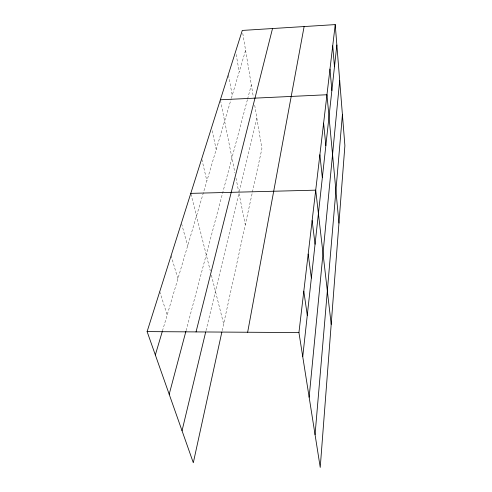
<?xml version="1.0" encoding="UTF-8"?>
<svg xmlns="http://www.w3.org/2000/svg" width="492" height="492" viewBox="0 0 492 492"><rect width="100%" height="100%" fill="white"/><g stroke="black" fill="none" stroke-linecap="round" stroke-linejoin="round"><path stroke-width="0.37" stroke-dasharray="2.46 1.84" d="M222.181 330.581L252.267 192.821M252.427 192.077L261.922 148.609L254.604 104.605M206.019 330.593L238.958 193.067L245.28 224.801M239.309 191.603L256.873 118.246M186.074 330.679L247.396 99.735M247.593 98.99L251.332 84.895M162.446 330.95L231.16 98.997M231.381 98.259L245.582 50.319M159.734 291.645L167.188 314.948M171.111 255.643L177.901 278.798M181.616 223.774L187.624 245.969M190.976 194.1L210.287 270.815M211.388 275.2L223.645 323.877M201.905 159.476L206.88 180.976M212.181 130.718L216.197 149.506M220.514 100.503L234.93 172.864M235.975 178.098L238.657 191.566M228.503 75.215L232.255 95.313M236.166 54.471L239.217 71.82M242.771 33.376L253.349 97.022"/><path stroke-width="0.74" d="M315.058 434.639L342.414 114.611M309.142 397.204L339.689 80.467M302.746 356.694L336.854 45.012M335.224 24.6L344.892 145.657L320.231 467.4L298.933 332.567L335.224 24.6L242.279 30.43L147.108 331.602L193.313 462.751L221.855 332.069M247.654 332.241L304.118 26.55M182.04 430.74L205.668 332.063M196.044 331.916L272.519 28.536M169.193 394.283L185.878 331.423M155.337 354.96L162.231 331.682M220.367 99.771L326.959 94.747L338.957 223.097M190.791 193.368L315.716 190.158L331.196 324.351M147.108 331.602L298.933 332.567M303.81 291.209L307.279 315.286M308.183 254.081L311.356 277.998M312.131 220.564L315.052 244.241M319.886 154.752L322.334 177.686M323.613 123.141L325.845 145.589M329.984 69.101L331.872 90.534M332.727 45.824L334.48 66.74"/></g></svg>
